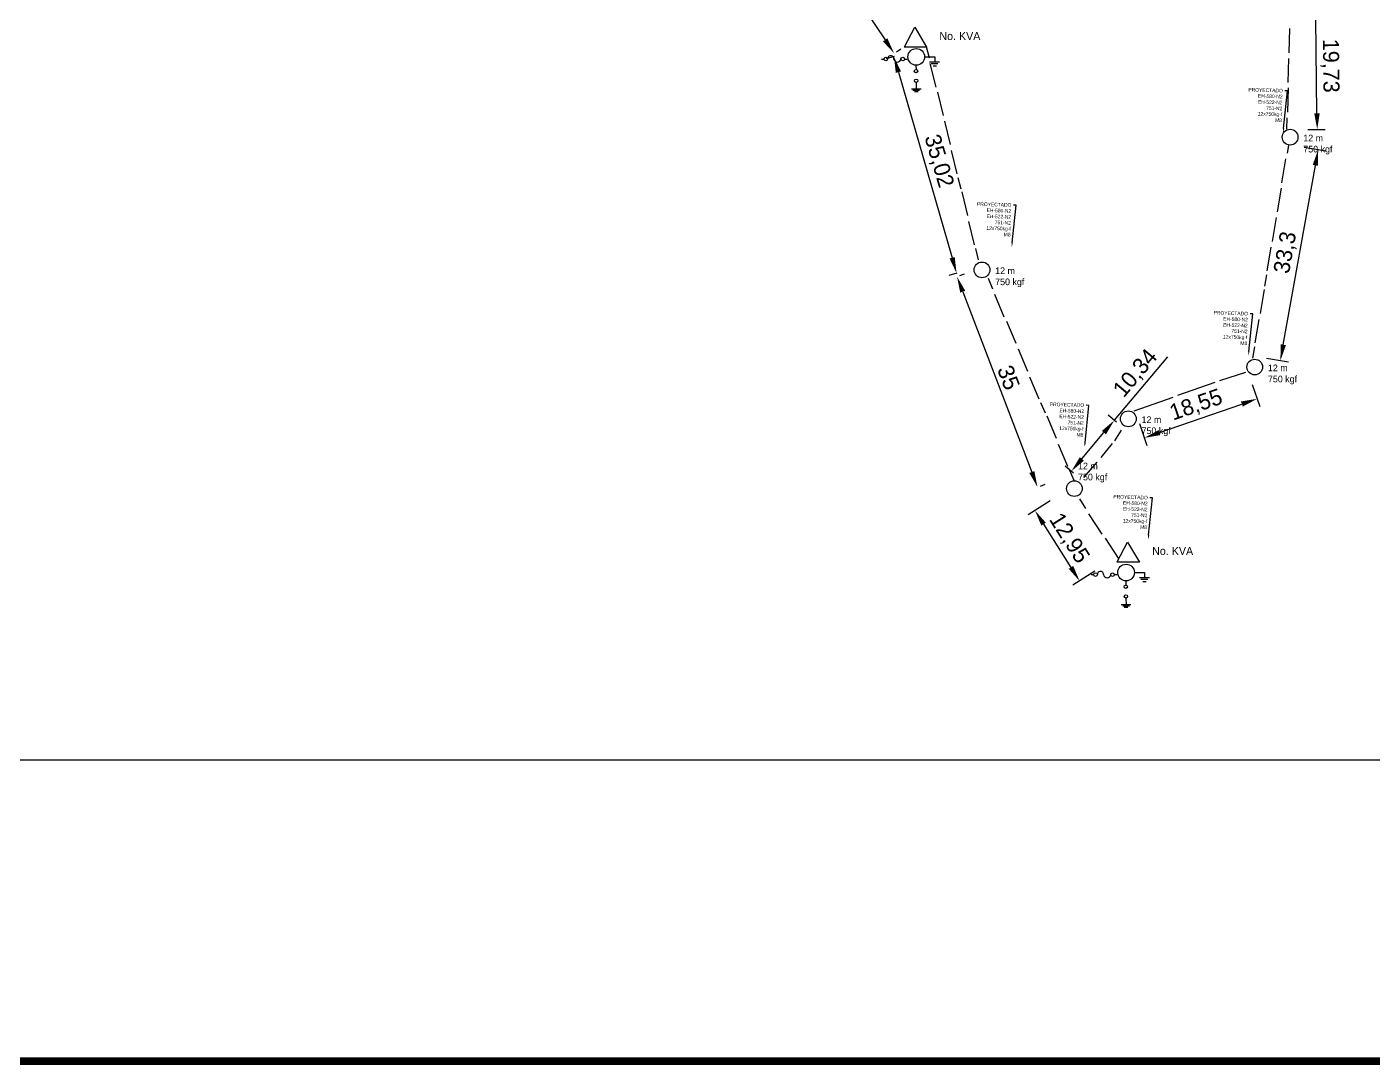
# Model space of a CAD drawing. Header units: millimetres. Extents: x -3588 to 75209, y -3737 to 38254.
# Drawn here: x 32060.3 to 32269.4, y 18158.6 to 18319.8 of the extents above; entities that cross this region are included whole.
import ezdxf
from ezdxf import colors
from ezdxf.entities.mleader import LeaderData, LeaderLine
from ezdxf.math import Vec2, Vec3

# ---------------------------------------------------------------- set-up
doc = ezdxf.new("R2010")
doc.units = ezdxf.units.MM
doc.linetypes.add('CONTINUA', pattern=[0])
doc.layers.add('Mancheta', color=255, linetype='Continuous')
doc.layers.add('P', color=253, linetype='Continuous')
doc.dimstyles.new('ISO-25', dxfattribs={"dimtxt": 2.5, "dimasz": 2.5, "dimexe": 1.25, "dimexo": 0.625, "dimtad": 1, "dimtxsty": 'Standard', "dimcen": 2.5, "dimadec": 0, "dimazin": 0, "dimtfac": 1, "dimtmove": 0, "dimatfit": 3, "dimfxl": 1, "dimarcsym": 0})

# ---------------------------------------------------------------- blocks, each defined once
blk = doc.blocks.new('*D373')
at = {"color": 0, "lineweight": -2, "transparency": 16777216}
for p, q in [((32181.96, 18336.06), (32182.65, 18336.51)), ((32182.99, 18333.74), (32193.59, 18317.81)), ((32195.33, 18315.96), (32196.01, 18316.42))]:
    blk.add_line(p, q, dxfattribs=at)
at = {"color": 0, "transparency": 16777216}
for points in [[(32183.34, 18333.97), (32182.64, 18333.51), (32181.6, 18335.82)], [(32193.93, 18318.04), (32193.24, 18317.57), (32194.97, 18315.72)]]:
    blk.add_solid(points, dxfattribs=at)
at = {"layer": 'Defpoints', "color": 0, "transparency": 16777216}
for p in [(32181.44, 18335.71), (32194.81, 18315.62), (32194.97, 18315.72)]:
    blk.add_point(p, dxfattribs=at)
at = {"color": 0, "transparency": 16777216, "insert": (32190.02, 18326.92), "char_height": 2.5, "attachment_point": 5, "rotation": 303.6315}
blk.add_mtext('24,13', dxfattribs=at)
blk = doc.blocks.new('*D374')
at = {"color": 0, "lineweight": -2, "transparency": 16777216}
for p, q in [((32194.97, 18315.2), (32193.75, 18314.84)), ((32195.64, 18312.79), (32203.99, 18283.95)), ((32204.7, 18281.56), (32203.48, 18281.2))]:
    blk.add_line(p, q, dxfattribs=at)
at = {"color": 0, "transparency": 16777216}
for points in [[(32196.04, 18312.9), (32195.24, 18312.67), (32194.95, 18315.19)], [(32204.39, 18284.07), (32203.59, 18283.84), (32204.68, 18281.55)]]:
    blk.add_solid(points, dxfattribs=at)
at = {"layer": 'Defpoints', "color": 0, "transparency": 16777216}
for p in [(32195.57, 18315.37), (32204.68, 18281.55), (32205.3, 18281.73)]:
    blk.add_point(p, dxfattribs=at)
at = {"color": 0, "transparency": 16777216, "insert": (32203.82, 18299.53), "char_height": 2.5, "width": 9.4878, "attachment_point": 5, "rotation": 286.1352}
blk.add_mtext('\\P35,02', dxfattribs=at)
blk = doc.blocks.new('*D375')
at = {"color": 0, "lineweight": -2, "transparency": 16777216}
for p, q in [((32205.19, 18281.19), (32205.91, 18281.47)), ((32205.64, 18278.68), (32216.37, 18250.67)), ((32217.7, 18248.5), (32218.43, 18248.78))]:
    blk.add_line(p, q, dxfattribs=at)
at = {"color": 0, "transparency": 16777216}
for points in [[(32206.03, 18278.83), (32205.25, 18278.54), (32204.75, 18281.02)], [(32216.76, 18250.82), (32215.98, 18250.52), (32217.26, 18248.33)]]:
    blk.add_solid(points, dxfattribs=at)
at = {"layer": 'Defpoints', "color": 0, "transparency": 16777216}
for p in [(32204.6, 18280.97), (32217.12, 18248.28), (32217.26, 18248.33)]:
    blk.add_point(p, dxfattribs=at)
at = {"color": 0, "transparency": 16777216, "insert": (32212.76, 18265.35), "char_height": 2.5, "attachment_point": 5, "rotation": 290.954}
blk.add_mtext('35', dxfattribs=at)
blk = doc.blocks.new('*D376')
at = {"color": 0, "lineweight": -2, "transparency": 16777216}
for p, q in [((32219.22, 18246.19), (32215.8, 18244.02)), ((32218.2, 18242.58), (32222.45, 18235.86)), ((32226.16, 18235.25), (32222.73, 18233.08))]:
    blk.add_line(p, q, dxfattribs=at)
at = {"color": 0, "transparency": 16777216}
for points in [[(32218.55, 18242.8), (32217.84, 18242.36), (32216.86, 18244.69)], [(32222.8, 18236.09), (32222.1, 18235.64), (32223.79, 18233.75)]]:
    blk.add_solid(points, dxfattribs=at)
at = {"layer": 'Defpoints', "color": 0, "transparency": 16777216}
for p in [(32219.75, 18246.53), (32226.69, 18235.59), (32223.79, 18233.75)]:
    blk.add_point(p, dxfattribs=at)
at = {"color": 0, "transparency": 16777216, "insert": (32222.08, 18240.34), "char_height": 2.5, "attachment_point": 5, "rotation": 302.3685}
blk.add_mtext('12,95', dxfattribs=at)
blk = doc.blocks.new('*D377')
at = {"color": 0, "lineweight": -2, "transparency": 16777216}
for p, q in [((32229.19, 18258.71), (32237.5, 18268.59)), ((32229.52, 18258.43), (32228.23, 18259.52)), ((32224.13, 18252.71), (32227.58, 18256.8)), ((32222.86, 18250.52), (32221.57, 18251.6))]:
    blk.add_line(p, q, dxfattribs=at)
at = {"color": 0, "transparency": 16777216}
for points in [[(32227.26, 18257.07), (32227.89, 18256.53), (32229.19, 18258.71)], [(32223.82, 18252.98), (32224.45, 18252.44), (32222.52, 18250.8)]]:
    blk.add_solid(points, dxfattribs=at)
at = {"layer": 'Defpoints', "color": 0, "transparency": 16777216}
for p in [(32229.19, 18258.71), (32230, 18258.03), (32223.34, 18250.12)]:
    blk.add_point(p, dxfattribs=at)
at = {"color": 0, "transparency": 16777216, "insert": (32232.56, 18265.95), "char_height": 2.5, "attachment_point": 5, "rotation": 49.9081}
blk.add_mtext('10,34', dxfattribs=at)
blk = doc.blocks.new('*D378')
at = {"color": 0, "lineweight": -2, "transparency": 16777216}
for p, q in [((32250.6, 18264.27), (32251.78, 18260.87)), ((32236.21, 18256.8), (32249.01, 18261.23)), ((32233.08, 18258.2), (32234.25, 18254.8))]:
    blk.add_line(p, q, dxfattribs=at)
at = {"color": 0, "transparency": 16777216}
for points in [[(32248.87, 18261.63), (32249.14, 18260.84), (32251.37, 18262.05)], [(32236.07, 18257.19), (32236.34, 18256.41), (32233.84, 18255.98)]]:
    blk.add_solid(points, dxfattribs=at)
at = {"layer": 'Defpoints', "color": 0, "transparency": 16777216}
for p in [(32250.4, 18264.86), (32251.37, 18262.05), (32232.87, 18258.79)]:
    blk.add_point(p, dxfattribs=at)
at = {"color": 0, "transparency": 16777216, "insert": (32241.92, 18260.98), "char_height": 2.5, "attachment_point": 5, "rotation": 19.0946}
blk.add_mtext('18,55', dxfattribs=at)
blk = doc.blocks.new('*D379')
at = {"color": 0, "lineweight": -2, "transparency": 16777216}
for p, q in [((32258.69, 18301.16), (32262.09, 18300.55)), ((32255.44, 18270.45), (32260.42, 18298.31)), ((32252.82, 18268.38), (32256.23, 18267.77))]:
    blk.add_line(p, q, dxfattribs=at)
at = {"color": 0, "transparency": 16777216}
for points in [[(32260.01, 18298.38), (32260.83, 18298.24), (32260.86, 18300.77)], [(32255.03, 18270.52), (32255.85, 18270.38), (32254.99, 18267.99)]]:
    blk.add_solid(points, dxfattribs=at)
at = {"layer": 'Defpoints', "color": 0, "transparency": 16777216}
for p in [(32258.07, 18301.27), (32260.86, 18300.77), (32252.21, 18268.49)]:
    blk.add_point(p, dxfattribs=at)
at = {"color": 0, "transparency": 16777216, "insert": (32255.88, 18284.75), "char_height": 2.5, "attachment_point": 5, "rotation": 79.8511}
blk.add_mtext('33,3', dxfattribs=at)
blk = doc.blocks.new('*D380')
at = {"color": 0, "lineweight": -2, "transparency": 16777216}
for p, q in [((32259, 18323.6), (32261.68, 18323.63)), ((32260.67, 18306.38), (32260.47, 18321.12)), ((32259.27, 18303.86), (32261.96, 18303.9))]:
    blk.add_line(p, q, dxfattribs=at)
at = {"color": 0, "transparency": 16777216}
for points in [[(32260.88, 18321.12), (32260.05, 18321.11), (32260.43, 18323.62)], [(32261.09, 18306.39), (32260.25, 18306.38), (32260.71, 18303.88)]]:
    blk.add_solid(points, dxfattribs=at)
at = {"layer": 'Defpoints', "color": 0, "transparency": 16777216}
for p in [(32258.38, 18323.59), (32260.43, 18323.62), (32258.65, 18303.86)]:
    blk.add_point(p, dxfattribs=at)
at = {"color": 0, "transparency": 16777216, "insert": (32262.65, 18313.78), "char_height": 2.5, "attachment_point": 5, "rotation": 270.7912}
blk.add_mtext('19,73', dxfattribs=at)

msp = doc.modelspace()

# ---------------------------------------------------------------- linework, layer by layer
at = {"color": 10}
for p, q in [((32196.571, 18316.718), (32198.197, 18319.773)), ((32198.197, 18319.773), (32200.019, 18316.653)), ((32256.34, 18315.802), (32256.46, 18319.58)), ((32200.019, 18316.653), (32196.518, 18316.653)), ((32199.979, 18316.763), (32200.398, 18315.034)), ((32193.022, 18314.83), (32193.407, 18314.83)), ((32196.597, 18314.83), (32196.986, 18314.83)), ((32198.373, 18313.79), (32198.378, 18313.213)), ((32199.799, 18315.144), (32201.276, 18315.143)), ((32200.49, 18314.387), (32202.039, 18314.386)), ((32200.543, 18314.13), (32201.434, 18310.456)), ((32200.734, 18314.113), (32201.777, 18314.113)), ((32201.024, 18313.784), (32201.55, 18313.784)), ((32201.276, 18315.143), (32201.276, 18314.408)), ((32256.184, 18311.192), (32256.302, 18314.898)), ((32199.165, 18310.142), (32197.671, 18310.125)), ((32198.934, 18309.934), (32197.909, 18309.922)), ((32198.716, 18309.731), (32198.126, 18309.725)), ((32198.408, 18311.184), (32198.419, 18310.133)), ((32201.713, 18309.684), (32202.586, 18306.08)), ((32256.127, 18306.595), (32256.248, 18310.374)), ((32202.791, 18305.199), (32203.681, 18301.525)), ((32255.97, 18303.907), (32256.027, 18305.685)), ((32256.221, 18301.417), (32256.016, 18300.197)), ((32203.826, 18300.598), (32204.7, 18296.994)), ((32255.794, 18299.31), (32255.166, 18295.581)), ((32204.9, 18296.401), (32205.319, 18294.672)), ((32255.119, 18294.762), (32254.503, 18291.105)), ((32205.485, 18294.172), (32206.376, 18290.498)), ((32206.521, 18289.572), (32207.394, 18285.967)), ((32254.344, 18290.215), (32253.716, 18286.487)), ((32207.594, 18285.375), (32208.013, 18283.646)), ((32253.485, 18285.578), (32252.869, 18281.921)), ((32209.582, 18280.789), (32210.276, 18279.151)), ((32252.82, 18281.297), (32252.524, 18279.543)), ((32210.566, 18278.282), (32212.041, 18274.801)), ((32252.48, 18279.018), (32251.853, 18275.29)), ((32212.442, 18274.085), (32213.888, 18270.671)), ((32251.621, 18274.381), (32251.005, 18270.724)), ((32214.233, 18269.835), (32215.708, 18266.354)), ((32250.956, 18270.1), (32250.66, 18268.346)), ((32216.002, 18265.463), (32217.448, 18262.048)), ((32217.742, 18261.496), (32218.436, 18259.858)), ((32218.681, 18259.391), (32220.156, 18255.91)), ((32220.45, 18255.02), (32221.897, 18251.605)), ((32222.19, 18251.053), (32222.884, 18249.415)), ((32223.756, 18246.49), (32224.729, 18245.001)), ((32225.169, 18244.198), (32227.238, 18241.034)), ((32227.759, 18240.401), (32229.789, 18237.297)), ((32229.625, 18236.733), (32231.252, 18239.788)), ((32231.252, 18239.788), (32233.074, 18236.668)), ((32233.074, 18236.668), (32229.572, 18236.668)), ((32225.613, 18234.736), (32225.997, 18234.736)), ((32229.188, 18234.736), (32229.576, 18234.736)), ((32232.389, 18235.05), (32233.866, 18235.049)), ((32233.08, 18234.293), (32234.629, 18234.292)), ((32233.866, 18235.049), (32233.867, 18234.314)), ((32230.963, 18233.696), (32230.969, 18233.119)), ((32233.324, 18234.019), (32234.368, 18234.019)), ((32233.614, 18233.69), (32234.141, 18233.69)), ((32231.756, 18230.048), (32230.261, 18230.031)), ((32230.999, 18231.09), (32231.01, 18230.039)), ((32231.525, 18229.84), (32230.499, 18229.828)), ((32231.307, 18229.637), (32230.716, 18229.631))]:
    msp.add_line(p, q, dxfattribs=at)
at = {"color": 1}
for p, q in [((32245.57, 18264.877), (32249.61, 18266.196)), ((32239.044, 18262.587), (32244.832, 18264.644)), ((32232.246, 18260.18), (32238.306, 18262.315)), ((32230.24, 18257.19), (32229.205, 18255.53)), ((32228.868, 18255.121), (32227.11, 18252.932)), ((32226.484, 18252.187), (32224.414, 18249.829))]:
    msp.add_line(p, q, dxfattribs=at)
msp.add_lwpolyline([(32004.486, 18565.79), (32425.388, 18565.79), (32425.388, 18205.928), (32004.486, 18205.928)], close=True)
at = {"color": 10}
for centre, radius in [((32198.417, 18315.159), 1.294), ((32193.684, 18314.837), 0.276), ((32196.321, 18314.833), 0.276), ((32198.378, 18312.949), 0.263), ((32198.402, 18311.443), 0.26), ((32256.497, 18302.685), 1.222), ((32208.625, 18282.072), 1.222), ((32251, 18266.981), 1.222), ((32231.366, 18258.938), 1.222), ((32222.98, 18248.101), 1.222), ((32231.008, 18235.065), 1.294), ((32226.274, 18234.743), 0.276), ((32228.911, 18234.739), 0.276), ((32230.969, 18232.855), 0.263), ((32230.993, 18231.35), 0.26)]:
    msp.add_circle(centre, radius, dxfattribs=at)
for centre, radius, start, end in [((32194.44, 18314.858), 0.481, 356.0473, 179.98075), ((32195.482, 18314.925), 0.571, 190.00363, 350.3175), ((32227.03, 18234.764), 0.481, 356.0473, 179.98075), ((32228.072, 18234.831), 0.571, 190.00363, 350.3175)]:
    msp.add_arc(centre, radius, start, end, dxfattribs=at)
at = {"layer": 'P', "color": 254, "const_width": 1.2}
msp.add_lwpolyline([(20504.468, 18159.154), (35705.098, 18159.154)], dxfattribs=at)

# ---------------------------------------------------------------- texts
at = {"color": 10, "attachment_point": 1}
for s, width, gutter_width, insert, char_height in [('No. KVA', 17.75852, 6.215, (32202.004, 18319.019), 1.243), ('12 m^J750 kgf ', 21.10344, 5.166, (32258.545, 18303.069), 1.03321), ('12 m^J750 kgf ', 21.10344, 5.166, (32210.673, 18282.456), 1.03321), ('12 m^J750 kgf ', 21.10344, 5.166, (32253.047, 18267.366), 1.03321), ('12 m^J750 kgf ', 21.10344, 5.166, (32233.414, 18259.322), 1.03321), ('12 m^J750 kgf ', 21.10344, 5.166, (32223.549, 18252.13), 1.03321), ('No. KVA', 17.75852, 6.215, (32235.059, 18239.033), 1.243)]:
    msp.add_mtext_dynamic_manual_height_columns(s, width=width, gutter_width=gutter_width, heights=[0], dxfattribs=dict(at, insert=insert, char_height=char_height))

# ---------------------------------------------------------------- dimensions: what is measured, and where the dimension line sits
at = {"color": 1}
for p1, p2, distance, picture, middle in [((32181.444, 18335.711), (32194.811, 18315.617), 0.194, '*D373', (32190.023, 18326.925)), ((32258.648, 18303.856), (32258.375, 18323.587), -2.058, '*D380', (32262.652, 18313.779)), ((32252.205, 18268.489), (32258.074, 18301.272), -2.834, '*D379', (32255.878, 18284.748)), ((32204.605, 18280.965), (32217.121, 18248.28), 0.152, '*D375', (32212.756, 18265.347)), ((32223.335, 18250.117), (32229.996, 18258.03), 1.06, '*D377', (32232.556, 18265.951)), ((32232.872, 18258.789), (32250.397, 18264.856), -2.97, '*D378', (32241.925, 18260.985)), ((32219.753, 18246.525), (32226.685, 18235.588), -3.428, '*D376', (32222.084, 18240.337))]:
    dim = msp.add_aligned_dim(p1=p1, p2=p2, distance=distance, dimstyle='ISO-25', dxfattribs=at)
    dim.commit()
    dim.dimension.update_dxf_attribs({"geometry": picture, "text_midpoint": middle})
dim = msp.add_aligned_dim(p1=(32195.572, 18315.371), p2=(32205.304, 18281.73), distance=-0.649, text='\\P<>', dimstyle='ISO-25', dxfattribs=at)
dim.commit()
dim.dimension.update_dxf_attribs({"geometry": '*D374', "text_midpoint": (32203.817, 18299.528)})

# ---------------------------------------------------------------- leaders
at = {"layer": 'Mancheta', "color": 1, "linetype": 'CONTINUA'}
ml = msp.add_multileader_mtext('Standard', dxfattribs=at)
ml.set_content('PROYECTADO\\PEH-580-N2\\PEH-522-N2\\P751-N2    \\P12x750kg-f\\PM8', color=1)
ml.set_leader_properties()
ml.build(insert=Vec2(0, 0))
ml.multileader.update_dxf_attribs({"arrow_head_size": 0.648})
ctx = ml.context
ctx.base_point, ctx.char_height, ctx.arrow_head_size, ctx.landing_gap_size, ctx.plane_origin, ctx.plane_x_axis, ctx.plane_y_axis = Vec3(32249.691, 18310.065), 0.5529, 0.648, 0.324, Vec3(32253.12, 18319.27), Vec3(0.9996111, -0.027885), Vec3(0.027885, 0.9996111)
ctx.text_align_type = 2
notes = []
notes.append((ctx, [(0, (1, 1, 0), (32256.082, 18309.887), (-0.9996111, 0.027885), 0.401, [(0, [(32255.421, 18303.415)], 0, [])])]))
ctx.mtext.insert, ctx.mtext.text_direction, ctx.mtext.rotation, ctx.mtext.alignment, ctx.mtext.flow_direction = Vec3(32255.365, 18310.188), Vec3(0.9996111, -0.027885), 6.2552967, 3, 5
ml = msp.add_multileader_mtext('Standard', dxfattribs=at)
ml.set_content('PROYECTADO\\PEH-580-N2\\PEH-522-N2\\P751-N2    \\P12x750kg-f\\PM8', color=1)
ml.set_leader_properties()
ml.build(insert=Vec2(0, 0))
ml.multileader.update_dxf_attribs({"arrow_head_size": 0.648})
ctx = ml.context
ctx.base_point, ctx.char_height, ctx.arrow_head_size, ctx.landing_gap_size, ctx.plane_origin, ctx.plane_x_axis, ctx.plane_y_axis = Vec3(32207.531, 18292.306), 0.5529, 0.648, 0.324, Vec3(32210.96, 18301.511), Vec3(0.9996111, -0.027885), Vec3(0.027885, 0.9996111)
ctx.text_align_type = 2
notes.append((ctx, [(0, (1, 1, 0), (32213.922, 18292.128), (-0.9996111, 0.027885), 0.401, [(0, [(32213.261, 18285.656)], 0, [])])]))
ctx.mtext.insert, ctx.mtext.text_direction, ctx.mtext.rotation, ctx.mtext.alignment, ctx.mtext.flow_direction = Vec3(32213.205, 18292.429), Vec3(0.9996111, -0.027885), 6.2552967, 3, 5
ml = msp.add_multileader_mtext('Standard', dxfattribs=at)
ml.set_content('PROYECTADO\\PEH-580-N2\\PEH-522-N2\\P751-N2    \\P12x750kg-f\\PM8', color=1)
ml.set_leader_properties()
ml.build(insert=Vec2(0, 0))
ml.multileader.update_dxf_attribs({"arrow_head_size": 0.648})
ctx = ml.context
ctx.base_point, ctx.char_height, ctx.arrow_head_size, ctx.landing_gap_size, ctx.plane_origin, ctx.plane_x_axis, ctx.plane_y_axis = Vec3(32244.291, 18275.425), 0.5529, 0.648, 0.324, Vec3(32247.72, 18284.629), Vec3(0.9996111, -0.027885), Vec3(0.027885, 0.9996111)
ctx.text_align_type = 2
notes.append((ctx, [(0, (1, 1, 0), (32250.683, 18275.246), (-0.9996111, 0.027885), 0.401, [(0, [(32250.021, 18268.774)], 0, [])])]))
ctx.mtext.insert, ctx.mtext.text_direction, ctx.mtext.rotation, ctx.mtext.alignment, ctx.mtext.flow_direction = Vec3(32249.965, 18275.548), Vec3(0.9996111, -0.027885), 6.2552967, 3, 5
ml = msp.add_multileader_mtext('Standard', dxfattribs=at)
ml.set_content('PROYECTADO\\PEH-580-N2\\PEH-522-N2\\P751-N2    \\P12x750kg-f\\PM8', color=1)
ml.set_leader_properties()
ml.build(insert=Vec2(0, 0))
ml.multileader.update_dxf_attribs({"arrow_head_size": 0.648})
ctx = ml.context
ctx.base_point, ctx.char_height, ctx.arrow_head_size, ctx.landing_gap_size, ctx.plane_origin, ctx.plane_x_axis, ctx.plane_y_axis = Vec3(32218.84, 18261.212), 0.5529, 0.648, 0.324, Vec3(32222.269, 18270.417), Vec3(0.9996111, -0.027885), Vec3(0.027885, 0.9996111)
ctx.text_align_type = 2
notes.append((ctx, [(0, (1, 1, 0), (32225.231, 18261.033), (-0.9996111, 0.027885), 0.401, [(0, [(32224.57, 18254.561)], 0, [])])]))
ctx.mtext.insert, ctx.mtext.text_direction, ctx.mtext.rotation, ctx.mtext.alignment, ctx.mtext.flow_direction = Vec3(32224.514, 18261.335), Vec3(0.9996111, -0.027885), 6.2552967, 3, 5
ml = msp.add_multileader_mtext('Standard', dxfattribs=at)
ml.set_content('PROYECTADO\\PEH-580-N2\\PEH-522-N2\\P751-N2    \\P12x750kg-f\\PM8', color=1)
ml.set_leader_properties()
ml.build(insert=Vec2(0, 0))
ml.multileader.update_dxf_attribs({"arrow_head_size": 0.648})
ctx = ml.context
ctx.base_point, ctx.char_height, ctx.arrow_head_size, ctx.landing_gap_size, ctx.plane_origin, ctx.plane_x_axis, ctx.plane_y_axis = Vec3(32228.719, 18246.849), 0.5529, 0.648, 0.324, Vec3(32232.148, 18256.053), Vec3(0.9996111, -0.027885), Vec3(0.027885, 0.9996111)
ctx.text_align_type = 2
notes.append((ctx, [(0, (1, 1, 0), (32235.111, 18246.67), (-0.9996111, 0.027885), 0.401, [(0, [(32234.45, 18240.198)], 0, [])])]))
ctx.mtext.insert, ctx.mtext.text_direction, ctx.mtext.rotation, ctx.mtext.alignment, ctx.mtext.flow_direction = Vec3(32234.394, 18246.972), Vec3(0.9996111, -0.027885), 6.2552967, 3, 5
for ctx, leaders in notes:
    for number, flags, end, landing, length, lines in leaders:
        leader = LeaderData()
        leader.index, (leader.has_last_leader_line, leader.has_dogleg_vector, leader.attachment_direction) = number, flags
        leader.last_leader_point, leader.dogleg_vector, leader.dogleg_length = Vec3(end), Vec3(landing), length
        for number, points, colour, breaks in lines:
            line = LeaderLine()
            line.index, line.vertices, line.color, line.breaks = number, Vec3.list(points), colors.encode_raw_color(colour), breaks
            leader.lines.append(line)
        ctx.leaders.append(leader)

doc.saveas('drawing.dxf')
